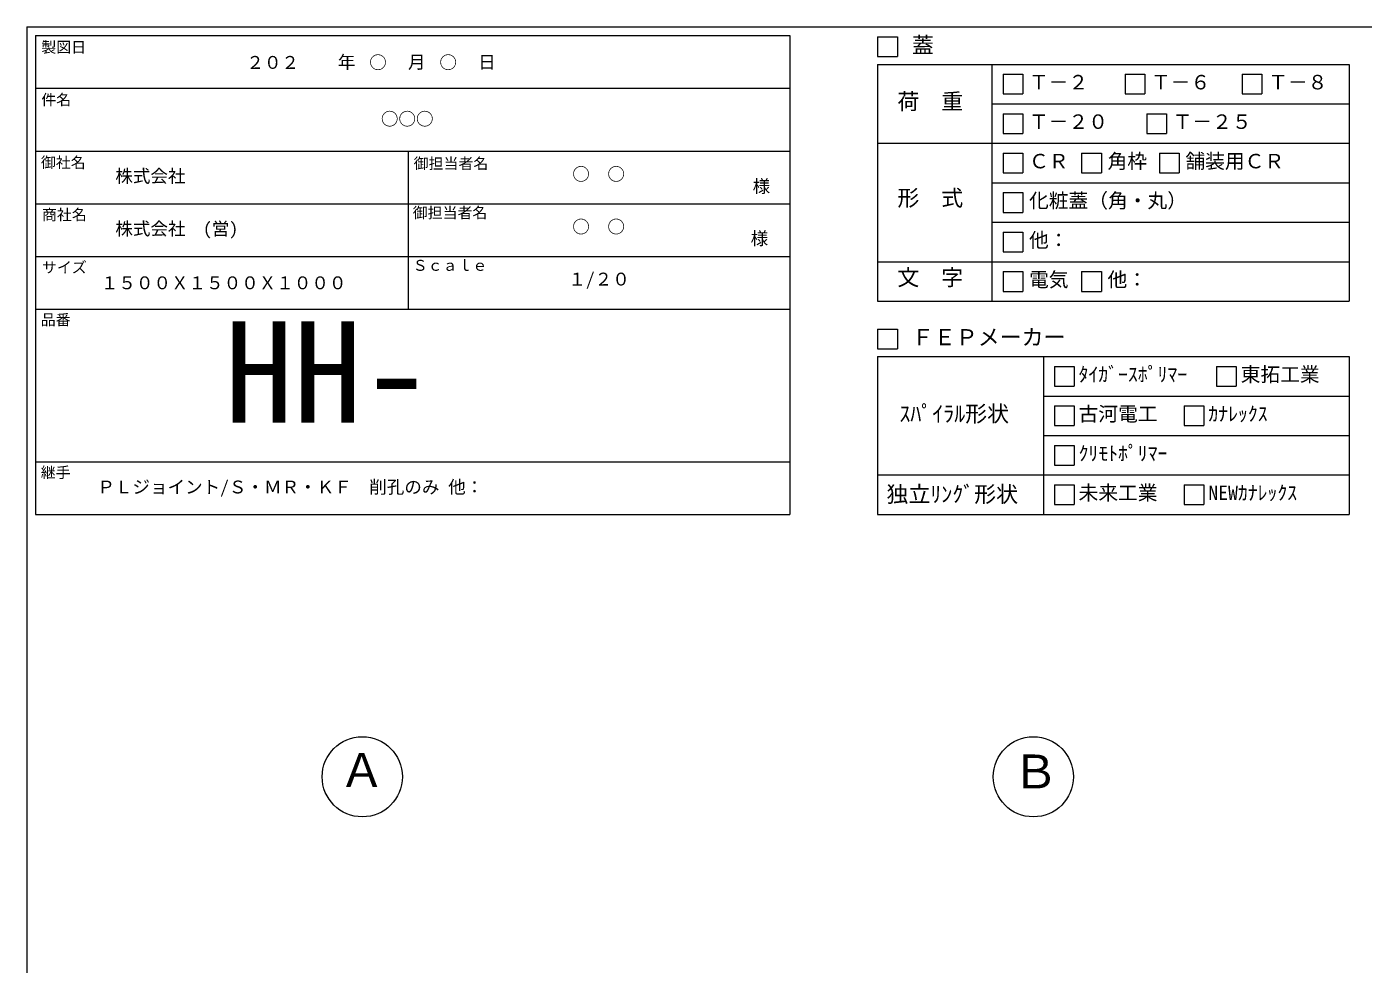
# Model space of a CAD drawing. Units: millimetres, scale not verified. Extents: x -6420 to 6420, y -3037 to 3037.
# Drawn here: x -1740 to 2323, y 187 to 3037 of the extents above; entities that cross this region are included whole.
import ezdxf
from ezdxf.enums import TextEntityAlignment as Align

# ---------------------------------------------------------------- set-up
doc = ezdxf.new("R2010")
doc.units = ezdxf.units.MM
doc.header["$LTSCALE"] = 20
for name, color, linetype, lineweight in [('0-2_gaikei', 7, 'Continuous', 18), ('0-3_moji', 7, 'Continuous', 18), ('0-D_pen2実線', 7, 'Continuous', 18), ('1-4_文字２', 7, 'Continuous', 5)]:
    doc.layers.add(name, color=color, linetype=linetype, lineweight=lineweight)
doc.styles.add('ＭＳ ゴシック', font='')
doc.styles.get('ＭＳ ゴシック').set_extended_font_data('MS Gothic')

msp = doc.modelspace()

# ---------------------------------------------------------------- linework, layer by layer
at = {"layer": '0-2_gaikei'}
for p, q in [((-1740, 3037), (-1740, -2663)), ((-1713.33, 3010.33), (-1713.33, 1554.33)), ((-1713.33, 3010.33), (580, 3010.33)), ((-1713.33, 3010.33), (-1713.33, 1554.33)), ((-1713.33, 3010.33), (580, 3010.33)), ((-1713.33, 3010.33), (-1713.33, 1554.33)), ((580, 3010.33), (580, 1554.33)), ((846.67, 2922.63), (2280, 2922.63)), ((846.67, 2922.63), (846.67, 2202.63)), ((1194.22, 2922.63), (1194.22, 2202.63)), ((2280, 2922.63), (2280, 2202.63)), ((-1713.33, 2850.33), (580, 2850.33)), ((-1713.33, 2850.33), (580, 2850.33)), ((-1713.33, 2850.33), (580, 2850.33)), ((-1713.33, 2850.33), (580, 2850.33)), ((1194.22, 2802.63), (2280, 2802.63)), ((846.67, 2682.63), (2280, 2682.63)), ((-1713.33, 2658.33), (580, 2658.33)), ((-1713.33, 2658.33), (580, 2658.33)), ((-580, 2658.33), (-580, 2178.33)), ((1194.22, 2562.63), (2280, 2562.63)), ((-1713.33, 2498.33), (580, 2498.33)), ((1194.22, 2442.63), (2280, 2442.63)), ((-1713.33, 2338.33), (580, 2338.33)), ((846.67, 2322.63), (2280, 2322.63)), ((846.67, 2202.63), (2280, 2202.63)), ((-1713.33, 2178.33), (580, 2178.33)), ((846.67, 2034.33), (2280, 2034.33)), ((846.67, 2034.33), (846.67, 1554.33)), ((1350.42, 2034.33), (1350.42, 1554.33)), ((2280, 2034.33), (2280, 1554.33)), ((1350.42, 1914.33), (2280, 1914.33)), ((1350.42, 1794.33), (2280, 1794.33)), ((-1713.33, 1714.33), (580, 1714.33)), ((846.67, 1674.33), (2280, 1674.33)), ((-1713.33, 1554.33), (580, 1554.33)), ((846.67, 1554.33), (2280, 1554.33)), ((846.67, 1554.33), (2280, 1554.33))]:
    msp.add_line(p, q, dxfattribs=at)
msp.add_lwpolyline([(-1740, 3037), (6420, 3037), (6420, -2663)], dxfattribs=at)
at = {"layer": '0-3_moji'}
for centre in [(-720, 757), (1320, 757)]:
    msp.add_circle(centre, 121.88, dxfattribs=at)
at = {"layer": '0-D_pen2実線'}
for p, q in [((846.67, 3006.38), (846.67, 2946.38)), ((846.67, 2946.38), (906.67, 2946.38)), ((1227.96, 2892.63), (1287.96, 2892.63)), ((1227.96, 2892.63), (1227.96, 2832.63)), ((1227.96, 2892.63), (1227.96, 2832.63)), ((1227.96, 2892.63), (1287.96, 2892.63)), ((1227.96, 2892.63), (1227.96, 2832.63)), ((1227.96, 2892.63), (1287.96, 2892.63)), ((1287.96, 2892.63), (1287.96, 2832.63)), ((1287.96, 2892.63), (1287.96, 2832.63)), ((1287.96, 2892.63), (1287.96, 2832.63)), ((1598.74, 2892.63), (1658.74, 2892.63)), ((1598.74, 2892.63), (1598.74, 2832.63)), ((1658.74, 2892.63), (1658.74, 2832.63)), ((1955.01, 2892.63), (2015.01, 2892.63)), ((1955.01, 2892.63), (1955.01, 2832.63)), ((2015.01, 2892.63), (2015.01, 2832.63)), ((1227.96, 2832.63), (1287.96, 2832.63)), ((1227.96, 2832.63), (1287.96, 2832.63)), ((1227.96, 2832.63), (1287.96, 2832.63)), ((1598.74, 2832.63), (1658.74, 2832.63)), ((1955.01, 2832.63), (2015.01, 2832.63)), ((1227.96, 2772.63), (1287.96, 2772.63)), ((1227.96, 2772.63), (1227.96, 2712.63)), ((1287.96, 2772.63), (1287.96, 2712.63)), ((1664.6, 2772.63), (1724.6, 2772.63)), ((1664.6, 2772.63), (1664.6, 2712.63)), ((1724.6, 2772.63), (1724.6, 2712.63)), ((1227.96, 2712.63), (1287.96, 2712.63)), ((1664.6, 2712.63), (1724.6, 2712.63)), ((1227.96, 2652.63), (1287.96, 2652.63)), ((1227.96, 2652.63), (1227.96, 2592.63)), ((1227.96, 2652.63), (1227.96, 2592.63)), ((1287.96, 2652.63), (1287.96, 2592.63)), ((1287.96, 2652.63), (1287.96, 2592.63)), ((1466.62, 2652.63), (1526.62, 2652.63)), ((1466.62, 2652.63), (1466.62, 2592.63)), ((1526.62, 2652.63), (1526.62, 2592.63)), ((1703.29, 2652.63), (1763.29, 2652.63)), ((1703.29, 2652.63), (1703.29, 2592.63)), ((1763.29, 2652.63), (1763.29, 2592.63)), ((1227.96, 2592.63), (1287.96, 2592.63)), ((1227.96, 2592.63), (1287.96, 2592.63)), ((1466.62, 2592.63), (1526.62, 2592.63)), ((1703.29, 2592.63), (1763.29, 2592.63)), ((1227.96, 2532.63), (1227.96, 2472.63)), ((1287.96, 2532.63), (1287.96, 2472.63)), ((1227.96, 2472.63), (1287.96, 2472.63)), ((1227.96, 2412.63), (1287.96, 2412.63)), ((1227.96, 2412.63), (1227.96, 2352.63)), ((1227.96, 2412.63), (1227.96, 2352.63)), ((1287.96, 2412.63), (1287.96, 2352.63)), ((1287.96, 2412.63), (1287.96, 2352.63)), ((1227.96, 2352.63), (1287.96, 2352.63)), ((1227.96, 2352.63), (1287.96, 2352.63)), ((1227.96, 2292.63), (1227.96, 2232.63)), ((1466.62, 2292.63), (1466.62, 2232.63)), ((1227.96, 2232.63), (1287.96, 2232.63)), ((1466.62, 2232.63), (1526.62, 2232.63)), ((846.67, 2118.08), (846.67, 2058.08)), ((846.67, 2058.08), (906.67, 2058.08)), ((1384.16, 2004.33), (1384.16, 1944.33)), ((1876.94, 2004.33), (1936.94, 2004.33)), ((1876.94, 2004.33), (1876.94, 1944.33)), ((1876.94, 2004.33), (1936.94, 2004.33)), ((1876.94, 2004.33), (1876.94, 1944.33)), ((1876.94, 2004.33), (1936.94, 2004.33)), ((1876.94, 2004.33), (1876.94, 1944.33)), ((1936.94, 2004.33), (1936.94, 1944.33)), ((1936.94, 2004.33), (1936.94, 1944.33)), ((1936.94, 2004.33), (1936.94, 1944.33)), ((1384.16, 1944.33), (1444.16, 1944.33)), ((1876.94, 1944.33), (1936.94, 1944.33)), ((1876.94, 1944.33), (1936.94, 1944.33)), ((1876.94, 1944.33), (1936.94, 1944.33)), ((1384.16, 1884.33), (1444.16, 1884.33)), ((1384.16, 1884.33), (1384.16, 1824.33)), ((1444.16, 1884.33), (1444.16, 1824.33)), ((1778.7, 1884.33), (1778.7, 1824.33)), ((1384.16, 1824.33), (1444.16, 1824.33)), ((1778.7, 1824.33), (1838.7, 1824.33)), ((1384.16, 1764.33), (1384.16, 1704.33)), ((1384.16, 1704.33), (1444.16, 1704.33)), ((1384.16, 1644.33), (1444.16, 1644.33)), ((1384.16, 1644.33), (1384.16, 1584.33)), ((1444.16, 1644.33), (1444.16, 1584.33)), ((1778.7, 1644.33), (1838.7, 1644.33)), ((1778.7, 1644.33), (1778.7, 1584.33)), ((1838.7, 1644.33), (1838.7, 1584.33)), ((1384.16, 1584.33), (1444.16, 1584.33)), ((1778.7, 1584.33), (1838.7, 1584.33))]:
    msp.add_line(p, q, dxfattribs=at)
for points in [[(846.67, 3006.38), (906.67, 3006.38), (906.67, 2946.38)], [(846.67, 3006.38), (906.67, 3006.38), (906.67, 2946.38)], [(1227.96, 2652.63), (1287.96, 2652.63), (1287.96, 2592.63)], [(1227.96, 2652.63), (1227.96, 2592.63), (1287.96, 2592.63)], [(1227.96, 2532.63), (1287.96, 2532.63), (1287.96, 2472.63)], [(1227.96, 2412.63), (1287.96, 2412.63), (1287.96, 2352.63)], [(1227.96, 2412.63), (1227.96, 2352.63), (1287.96, 2352.63)], [(1227.96, 2292.63), (1287.96, 2292.63), (1287.96, 2232.63)], [(1466.62, 2292.63), (1526.62, 2292.63), (1526.62, 2232.63)], [(846.67, 2118.08), (906.67, 2118.08), (906.67, 2058.08)], [(1384.16, 2004.33), (1444.16, 2004.33), (1444.16, 1944.33)], [(1778.7, 1884.33), (1838.7, 1884.33), (1838.7, 1824.33)], [(1384.16, 1764.33), (1444.16, 1764.33), (1444.16, 1704.33)]]:
    msp.add_lwpolyline(points, dxfattribs=at)

# ---------------------------------------------------------------- texts
at = {"layer": '0-D_pen2実線', "style": 'ＭＳ ゴシック'}
for s, height, p in [('蓋', 48.88, (950.78, 2942.49)), ('製図日', 33.24, (-1695.64, 2948.4)), ('\u3000\u3000年\u3000\u3000\u3000月\u3000\u3000\u3000日', 39.1, (-900.92, 2898.26)), ('Ｔ－２', 43.99, (1306.81, 2833.28)), ('Ｔ－６', 43.99, (1677.59, 2833.28)), ('Ｔ－８', 43.99, (2033.87, 2833.28)), ('件名', 33.24, (-1695.64, 2788.4)), ('荷\u3000重', 48.88, (906.62, 2770.89)), ('Ｔ－２０', 43.99, (1306.81, 2713.28)), ('Ｔ－２５', 43.99, (1743.46, 2713.28)), ('御社名', 33.24, (-1696.94, 2597.73)), ('御担当者名', 33.24, (-563.72, 2594.78)), ('御担当者名', 33.24, (-563.72, 2594.78)), ('ＣＲ', 43.99, (1306.81, 2593.28)), ('角枠', 43.99, (1545.48, 2593.28)), ('舗装用ＣＲ', 43.99, (1782.15, 2593.28)), ('様', 39.1, (466.6, 2520.77)), ('形\u3000式', 48.88, (906.62, 2477.61)), ('化粧蓋（角・丸）', 43.99, (1306.81, 2473.28)), ('商社名', 33.24, (-1693.46, 2439)), ('御担当者名', 33.24, (-566.67, 2445.03)), ('様', 39.1, (460.61, 2362.22)), ('他：', 43.99, (1306.81, 2353.28)), ('サイズ', 33.24, (-1693.46, 2279)), ('Ｓｃａｌｅ', 33.24, (-566.67, 2285.03)), ('１５００Ｘ１５００Ｘ１０００', 39.1, (-1514.73, 2227.22)), ('１/２０', 39.1, (-93.42, 2238.55)), ('文\u3000字', 48.88, (906.62, 2235.63)), ('電気', 43.99, (1306.81, 2233.28)), ('他：', 43.99, (1545.48, 2233.28)), ('品番', 33.24, (-1697.46, 2119.48)), ('HH-', 307.9, (-1139.03, 1740.77)), ('ＦＥＰメーカー', 48.88, (950.78, 2054.19)), ('ﾀｲｶﾞｰｽﾎﾟﾘﾏｰ', 43.99, (1457.45, 1944.98)), ('東拓工業', 43.99, (1950.23, 1944.98)), ('ｽﾊﾟｲﾗﾙ形状', 48.88, (912.82, 1821.45)), ('古河電工', 43.99, (1457.45, 1824.98)), ('ｶﾅﾚｯｸｽ', 43.99, (1851.99, 1824.98)), ('ｸﾘﾓﾄﾎﾟﾘﾏｰ', 43.99, (1457.45, 1704.98)), ('継手', 33.24, (-1697.46, 1655.48)), ('ＰＬジョイント/Ｓ・ＭＲ・ＫＦ\u3000削孔のみ 他：', 39.1, (-1525.35, 1606.6)), ('独立ﾘﾝｸﾞ形状', 48.88, (873.45, 1576.81)), ('未来工業', 43.99, (1457.45, 1584.98)), ('NEWｶﾅﾚｯｸｽ', 43.99, (1851.99, 1584.98)), ('Ａ', 103.1, (-791.42, 695.05)), ('Ｂ', 103.1, (1255.91, 690.41))]:
    msp.add_text(s, height=height, dxfattribs=at).set_placement(p, align=Align.BOTTOM_LEFT)
at = {"layer": '1-4_文字２', "style": 'ＭＳ ゴシック'}
for s, p in [('\u3000\u3000２０２\u3000\u3000\u3000\u3000○\u3000\u3000\u3000○', (-1178.89, 2897.22)), ('○○○', (-663.31, 2725.45)), ('株式会社', (-1470.67, 2551.77)), ('○\u3000○', (-81.62, 2557.62)), ('株式会社\u3000(営)', (-1470.67, 2391.77)), ('○\u3000○', (-81.62, 2397.62))]:
    msp.add_text(s, height=39.1, dxfattribs=at).set_placement(p, align=Align.BOTTOM_LEFT)

doc.saveas('drawing.dxf')
